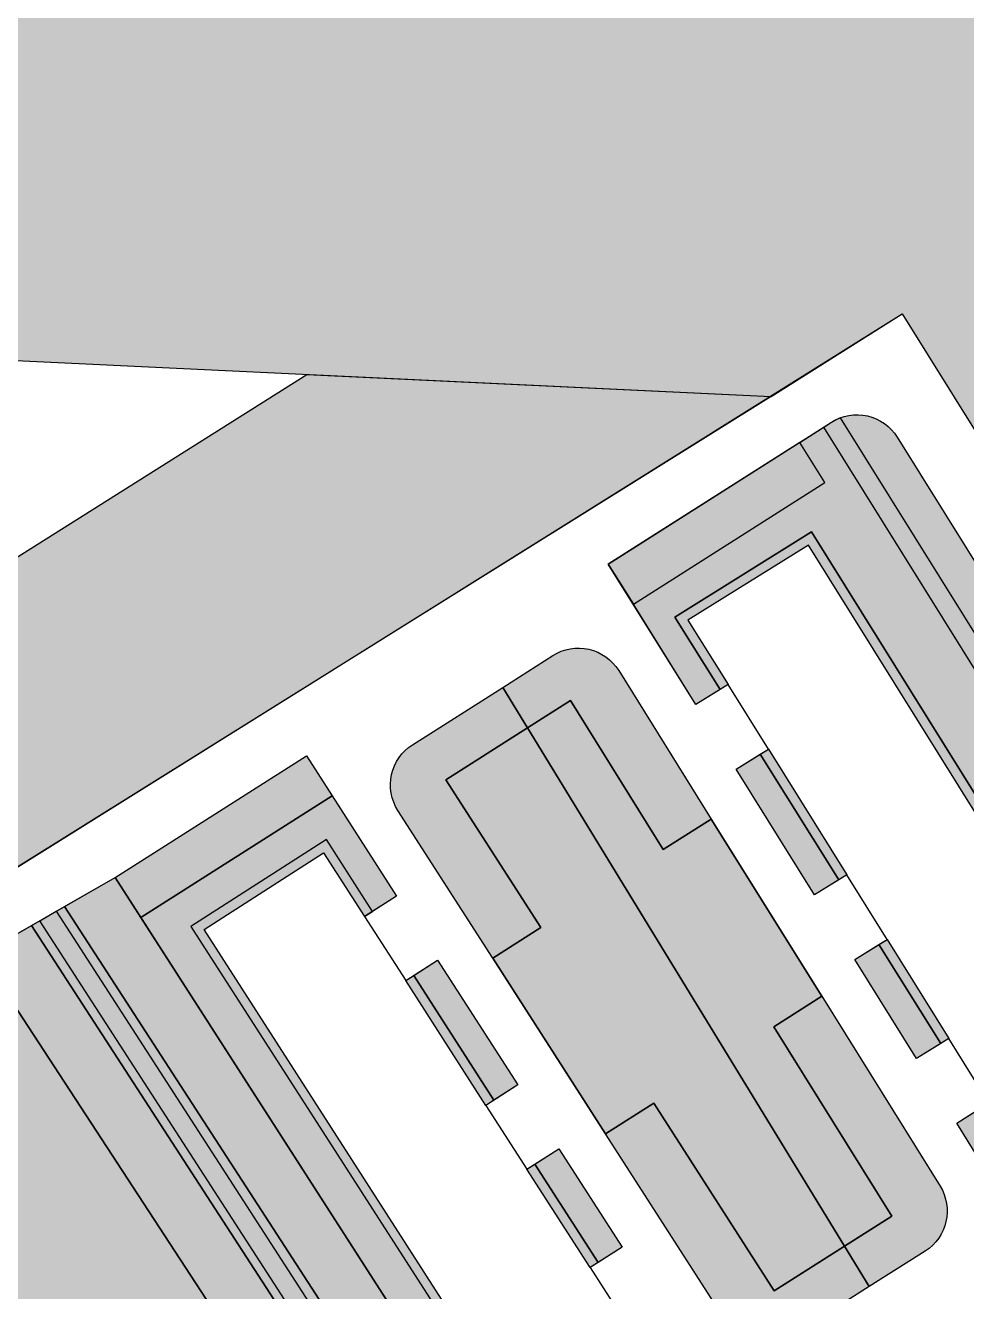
# Model space of a CAD drawing. Header units: millimetres. Extents: x 2240546 to 2245671, y 376439 to 383894.
# Drawn here: x 2244612.7 to 2244711.8, y 378765 to 378898.4 of the extents above; entities that cross this region are included whole.
import ezdxf

# ---------------------------------------------------------------- set-up
doc = ezdxf.new("R2010")
doc.units = ezdxf.units.MM
for name, color, linetype, true_color in [('благоустройство_внутридворовые_дороги', 7, 'Continuous', 0x000000), ('благоустройство_внутридворовые_площадки', 7, 'Continuous', 0x000000), ('благоустройство_внутриквартальные_дороги_парковки', 7, 'Continuous', 0x000000), ('благоустройство_зеленые насаждения', 7, 'Continuous', 0x000000), ('благоустройство_озеленение', 7, 'Continuous', 0x000000), ('благоустройство_отмостка', 7, 'Continuous', 0x000000), ('благоустройство_парковка', 7, 'Continuous', 0x000000), ('благоустройство_пешеходные_дороги', 7, 'Continuous', 0x000000), ('благоустройство_пешеходные_дорожки', 7, 'Continuous', 0x000000), ('благоустройство_спорт', 7, 'Continuous', 0x000000)]:
    doc.layers.add(name, color=color, linetype=linetype, true_color=true_color)
for name, color, linetype, transparency in [('благоустройство_штриховка_внутридомовые_площадки', 221, 'Continuous', 0.5), ('благоустройство_штриховка_зеленые насаждения', 90, 'Continuous', 0.5), ('благоустройство_штриховка_озеленение', 105, 'Continuous', 0.5), ('благоустройство_штриховка_отмостка', 160, 'Continuous', 0.5), ('благоустройство_штриховка_парковка', 252, 'Continuous', 0.5), ('благоустройство_штриховка_пешеходные_дорожки', 31, 'Continuous', 0.5), ('благоустройство_штриховка_спорт', 165, 'Continuous', 0.5)]:
    doc.layers.add(name, color=color, linetype=linetype, transparency=transparency)
doc.layers.add('штриховка_пешеходные_дороги', color=210, linetype='Continuous')
pattern_1 = [(0, (0, 0), (0, 0.6985000000000001), [0.508, -0.1905]), (90, (0, 0), (-0.6985000000000001, 4.277078946022132e-17), [0.508, -0.1905])]

msp = doc.modelspace()

# ---------------------------------------------------------------- hatches: boundary and pattern name
at = {"layer": 'благоустройство_штриховка_внутридомовые_площадки'}
h = msp.add_hatch(color=256, dxfattribs=at)
h.dxf.hatch_style = 1
h.paths.add_polyline_path([(2244676.714312505, 378837.4217851526), (2244696.868061932, 378850.2448163428), (2244694.223313345, 378854.488338078), (2244674.071061334, 378841.666259634)])
h = msp.add_hatch(color=256, dxfattribs=at)
h.dxf.hatch_style = 1
h.paths.add_polyline_path([(2244624.842086942, 378804.417545981), (2244622.140651449, 378808.6250000868), (2244642.294702482, 378821.4482231771), (2244644.995609141, 378817.2404325951)])
at = {"layer": 'благоустройство_штриховка_зеленые насаждения'}
h = msp.add_hatch(color=256, dxfattribs=at)
h.dxf.hatch_style = 1
h.paths.add_polyline_path([(2244616.81844693, 378805.5768488357), (2244622.140651449, 378808.6250000868), (2244664.823332235, 378742.1472252156), (2244659.901563473, 378739.0156990165)])
h.paths.add_polyline_path([(2244608.008712071, 378800.5313072321), (2244613.342282307, 378803.585967895), (2244656.526656969, 378736.8683799023), (2244651.60428082, 378733.7364672468)])
at = {"layer": 'благоустройство_штриховка_озеленение'}
h = msp.add_hatch(color=256, dxfattribs=at)
h.dxf.hatch_style = 1
edge = h.paths.add_edge_path()
edge.add_line((2244831.748720582, 378914.2351882138), (2244245.072200285, 378914.2351882138))
edge.add_line((2244245.072200285, 378914.2351882138), (2244247.04460946, 378856.3497328114))
edge.add_line((2244247.04460946, 378856.3497328114), (2244354.580693107, 378860.9510746284))
edge.add_line((2244354.580693107, 378860.9510746284), (2244442.493137933, 378865.5524164455))
edge.add_line((2244442.493137933, 378865.5524164455), (2244464.726884128, 378866.5992912101))
edge.add_line((2244464.726884128, 378866.5992912101), (2244492.69, 378867.9159330431))
edge.add_line((2244492.69, 378867.9159330431), (2244502.00681956, 378868.3546149997))
edge.add_line((2244502.00681956, 378868.3546149997), (2244597.968041418, 378872.8729440595))
edge.add_line((2244597.968041418, 378872.8729440595), (2244598.391636337, 378863.7469954845))
edge.add_line((2244598.391636337, 378863.7469954845), (2244691.218869235, 378859.3096340517))
edge.add_line((2244691.218869235, 378859.3096340517), (2244705.015101433, 378868.0162306002))
edge.add_line((2244705.015101433, 378868.0162306002), (2244713.223098782, 378854.8464286305))
edge.add_arc((2244717.466436207, 378857.4910623485), 5.000000000856929, 211.9329678563375, 298.651399315882)
edge.add_line((2244719.863832671, 378853.1032963786), (2244831.748720582, 378914.2351882138))
h = msp.add_hatch(color=256, dxfattribs=at)
h.dxf.hatch_style = 1
h.paths.add_polyline_path([(2244687.52764707, 378820.0579650036), (2244690.074212334, 378821.643841845), (2244698.331724818, 378808.3841121391), (2244695.785159554, 378806.7982352976)], flags=17)
h.paths.add_polyline_path([(2244700.021633461, 378799.9953998174), (2244702.568198725, 378801.5812766586), (2244709.071109116, 378791.1390479301), (2244706.524543852, 378789.5531710889)], flags=17)
edge = h.paths.add_edge_path()
edge.add_line((2244683.298642444, 378826.8488064788), (2244676.714312505, 378837.4217851526))
edge.add_line((2244676.714312505, 378837.4217851526), (2244696.868061932, 378850.2448163428))
edge.add_line((2244696.868061932, 378850.2448163428), (2244694.223313345, 378854.488338078))
edge.add_line((2244694.223313345, 378854.488338078), (2244697.55894512, 378856.6106682399))
edge.add_arc((2244700.243012377, 378852.3921634153), 4.999999999657048, 31.932967843301924, 122.46697900397271, ccw=False)
edge.add_line((2244704.486349802, 378855.0367971314), (2244740.9838803, 378796.4761971883))
edge.add_arc((2244736.740542874, 378793.8315634716), 5.000000000148814, -57.533020999249686, 31.932967843317783, ccw=False)
edge.add_line((2244739.424610131, 378789.6130586464), (2244720.093948196, 378777.3137253717))
edge.add_arc((2244717.409880939, 378781.5322301969), 5.000000000197256, 211.9126317607169, 302.4669790000341, ccw=False)
edge.add_line((2244713.165605117, 378778.8891027412), (2244710.753550237, 378782.7623267872))
edge.add_line((2244710.753550237, 378782.7623267872), (2244713.300115502, 378784.3482036286))
edge.add_line((2244713.300115502, 378784.3482036286), (2244716.16695089, 378779.7447031877))
edge.add_line((2244716.16695089, 378779.7447031877), (2244730.559799887, 378788.7078818156))
edge.add_line((2244730.559799887, 378788.7078818156), (2244695.475377792, 378845.0455949397))
edge.add_line((2244695.475377792, 378845.0455949397), (2244681.08255466, 378836.082445553))
edge.add_line((2244681.08255466, 378836.082445553), (2244685.845207708, 378828.4346833202))
edge.add_line((2244685.845207708, 378828.4346833202), (2244683.298642444, 378826.8488064788))
h = msp.add_hatch(color=256, dxfattribs=at)
h.dxf.hatch_style = 1
edge = h.paths.add_edge_path()
edge.add_line((2244624.842086942, 378804.4175459809), (2244644.99560914, 378817.240432595))
edge.add_line((2244644.99560914, 378817.240432595), (2244651.780591762, 378806.6699873407))
edge.add_line((2244651.780591762, 378806.6699873407), (2244649.255937811, 378805.0494558148))
edge.add_line((2244649.255937811, 378805.0494558148), (2244644.389192206, 378812.6314454599))
edge.add_line((2244644.389192206, 378812.6314454599), (2244630.120177675, 378803.4724128405))
edge.add_line((2244630.120177675, 378803.4724128405), (2244665.971229306, 378747.6194210614))
edge.add_line((2244665.971229306, 378747.6194210614), (2244680.240249858, 378756.7784443003))
edge.add_line((2244680.240249858, 378756.7784443003), (2244677.310788607, 378761.3423041522))
edge.add_line((2244677.310788607, 378761.3423041522), (2244679.835442558, 378762.9628356781))
edge.add_line((2244679.835442558, 378762.9628356781), (2244682.224727846, 378759.2405255782))
edge.add_arc((2244678.005249778, 378756.4978428334), 5.032524595909646, -56.321333796854105, 33.02407756582011, ccw=False)
edge.add_line((2244680.795958867, 378752.3099738542), (2244664.823332234, 378742.1472252169))
edge.add_line((2244664.823332234, 378742.1472252169), (2244624.842086942, 378804.4175459809))
h.paths.add_polyline_path([(2244653.577354853, 378798.3170432479), (2244656.102008804, 378799.9375747735), (2244664.548185503, 378786.7791256834), (2244662.023531551, 378785.1585941576)], flags=17)
h.paths.add_polyline_path([(2244666.33939525, 378778.4348332434), (2244668.864049201, 378780.0553647692), (2244675.514030693, 378769.695240179), (2244672.989376742, 378768.0747086531)], flags=17)
at = {"layer": 'благоустройство_штриховка_отмостка'}
h = msp.add_hatch(color=256, dxfattribs=at)
h.dxf.hatch_style = 1
h.paths.add_polyline_path([(2244685.845207708, 378828.4346833202), (2244681.08255466, 378836.082445553), (2244695.475377792, 378845.0455949397), (2244730.559799887, 378788.7078818156), (2244716.16695089, 378779.7447031877), (2244713.300115502, 378784.3482036286), (2244714.148967814, 378784.876827514), (2244716.487180085, 378781.1221844904), (2244729.182319123, 378789.0281104766), (2244695.155148727, 378843.6681144932), (2244682.460004493, 378835.7621968529), (2244686.694062796, 378828.9633089338)])
h.paths.add_polyline_path([(2244690.074212334, 378821.643841845), (2244690.923067422, 378822.1724674586), (2244699.180579906, 378808.9127377528), (2244698.331724818, 378808.3841121391)], flags=17)
h.paths.add_polyline_path([(2244702.568198725, 378801.5812766587), (2244703.417053745, 378802.1099023814), (2244709.919956414, 378791.6676686924), (2244709.071109116, 378791.1390479301)], flags=17)
h = msp.add_hatch(color=256, dxfattribs=at)
h.dxf.hatch_style = 1
h.paths.add_polyline_path([(2244652.735805893, 378797.7768675854), (2244653.577354853, 378798.3170432478), (2244662.023531551, 378785.1585941576), (2244661.181984894, 378784.6184199731)], flags=17)
h.paths.add_polyline_path([(2244665.497849768, 378777.8946598135), (2244666.33939525, 378778.4348332434), (2244672.989376742, 378768.0747086531), (2244672.147825967, 378767.5345318254)], flags=17)
h.paths.add_polyline_path([(2244649.255937811, 378805.0494558148), (2244644.389192206, 378812.6314454599), (2244630.120177675, 378803.4724128405), (2244665.971229306, 378747.6194210614), (2244680.240249858, 378756.7784443003), (2244677.310788607, 378761.3423041523), (2244676.469237483, 378760.8021271008), (2244678.858521158, 378757.0798190899), (2244666.27260395, 378749.001149095), (2244631.50190602, 378803.1710386042), (2244644.087817918, 378811.2497168731), (2244648.414387674, 378804.509279397)])
at = {"layer": 'благоустройство_штриховка_парковка'}
h = msp.add_hatch(color=256, dxfattribs=at)
h.dxf.hatch_style = 1
edge = h.paths.add_edge_path()
edge.add_line((2244662.962091487, 378828.6717925188), (2244668.236091862, 378832.0274297189))
edge.add_arc((2244670.92015912, 378827.8089248938), 5.000000000049926, 31.91263176127302, 122.46697900110831, ccw=False)
edge.add_line((2244675.164434941, 378830.4520523493), (2244684.91889073, 378814.7885622014))
edge.add_line((2244684.91889073, 378814.7885622014), (2244679.856447996, 378811.5675307347))
edge.add_line((2244679.856447996, 378811.5675307347), (2244670.076418664, 378827.2720863158))
edge.add_line((2244670.076418664, 378827.2720863158), (2244665.569629263, 378824.4045950201))
edge.add_line((2244665.569629263, 378824.4045950201), (2244662.962091487, 378828.6717925188))
edge = h.paths.add_edge_path()
edge.add_line((2244691.486753148, 378792.8918430163), (2244696.549195882, 378796.112874483))
edge.add_line((2244696.549195882, 378796.112874483), (2244708.998049929, 378776.1227789873))
edge.add_arc((2244704.753774107, 378773.4796515315), 4.999999999540711, -57.533021001603515, 31.912631766924676, ccw=False)
edge.add_line((2244707.437841364, 378769.2611467067), (2244701.553650558, 378765.5172695433))
edge.add_line((2244701.553650558, 378765.5172695433), (2244698.946112783, 378769.7844670413))
edge.add_line((2244698.946112783, 378769.7844670413), (2244703.910033651, 378772.9428129536))
edge.add_line((2244703.910033651, 378772.9428129536), (2244691.486753148, 378792.8918430163))
h = msp.add_hatch(color=256, dxfattribs=at)
h.dxf.hatch_style = 1
edge = h.paths.add_edge_path()
edge.add_line((2244662.962091487, 378828.6717925186), (2244665.569629263, 378824.4045950202))
edge.add_line((2244665.569629263, 378824.4045950202), (2244656.977300356, 378818.9376370247))
edge.add_line((2244656.977300356, 378818.9376370247), (2244666.970654993, 378803.3688118716))
edge.add_line((2244666.970654993, 378803.3688118716), (2244661.908408871, 378800.1479055017))
edge.add_line((2244661.908408871, 378800.1479055017), (2244651.925835611, 378815.6999341562))
edge.add_arc((2244656.133592669, 378818.4008192965), 4.999999999694745, 122.4669789973224, 212.6956907275655, ccw=False)
edge.add_line((2244653.449525412, 378822.6193241214), (2244662.962091487, 378828.6717925186))
edge = h.paths.add_edge_path()
edge.add_line((2244698.946112783, 378769.7844670414), (2244701.553650558, 378765.5172695432))
edge.add_line((2244701.553650558, 378765.5172695432), (2244693.389194549, 378760.3225500977))
edge.add_arc((2244690.705197905, 378764.5410998513), 5.000000000739734, 212.6956907251686, 302.46601992997154, ccw=False)
edge.add_line((2244686.497440847, 378761.8402147106), (2244673.792398169, 378781.633626941))
edge.add_line((2244673.792398169, 378781.633626941), (2244678.854644291, 378784.8545333109))
edge.add_line((2244678.854644291, 378784.8545333109), (2244691.548905586, 378765.0779175756))
edge.add_line((2244691.548905586, 378765.0779175756), (2244698.946112783, 378769.7844670414))
at = {"layer": 'благоустройство_штриховка_пешеходные_дорожки'}
h = msp.add_hatch(color=256, dxfattribs=at)
h.dxf.hatch_style = 1
h.paths.add_polyline_path([(2244613.342282307, 378803.585967895), (2244616.81844693, 378805.5768488357), (2244659.901563473, 378739.0156990164), (2244656.526656969, 378736.8683799023)])
at = {"layer": 'благоустройство_штриховка_спорт'}
h = msp.add_hatch(color=256, dxfattribs=at)
h.dxf.hatch_style = 1
edge = h.paths.add_edge_path()
edge.add_line((2244610.380355853, 378809.2187354052), (2244605.159970139, 378838.1942974459))
edge.add_line((2244605.159970139, 378838.1942974459), (2244642.32231986, 378861.6469025834))
edge.add_line((2244642.32231986, 378861.6469025834), (2244691.218580392, 378859.309453602))
edge.add_line((2244691.218580392, 378859.309453602), (2244611.900941377, 378809.757080735))
edge.add_arc((2244609.493803839, 378814.1395102828), 4.999999987011137, 280.21313743454107, 298.77867644047564, ccw=False)
h = msp.add_hatch(color=256, dxfattribs=at)
h.dxf.hatch_style = 1
h.paths.add_polyline_path([(2244665.569629263, 378824.4045950201), (2244670.076418664, 378827.2720863158), (2244679.856447996, 378811.5675307348), (2244684.91889073, 378814.7885622013), (2244696.549195882, 378796.112874483), (2244691.486753148, 378792.8918430163), (2244703.910033651, 378772.9428129536), (2244698.946112783, 378769.7844670413)])
h = msp.add_hatch(color=256, dxfattribs=at)
h.dxf.hatch_style = 1
h.paths.add_polyline_path([(2244656.977300356, 378818.9376370246), (2244665.569629263, 378824.4045950201), (2244698.946112783, 378769.7844670413), (2244691.548905586, 378765.0779175755), (2244678.854644291, 378784.8545333108), (2244673.792398169, 378781.633626941), (2244661.908408871, 378800.1479055016), (2244666.970654993, 378803.3688118715)])
h = msp.add_hatch(color=256, dxfattribs=at)
h.dxf.hatch_style = 1
edge = h.paths.add_edge_path()
edge.add_line((2244587.086188377, 378785.7268703752), (2244608.008712071, 378800.5313072321))
edge.add_line((2244608.008712071, 378800.5313072321), (2244651.60428082, 378733.7364672468))
edge.add_line((2244651.60428082, 378733.7364672468), (2244625.699877595, 378717.2545231932))
edge.add_arc((2244623.015810337, 378721.473028018), 4.999999999853487, 280.51354682924864, 302.46697900254054, ccw=False)
edge.add_line((2244623.928150327, 378716.5569690538), (2244623.437128813, 378716.4658435064))
edge.add_line((2244623.437128813, 378716.4658435064), (2244613.681820126, 378730.0594675893))
edge.add_line((2244613.681820126, 378730.0594675893), (2244622.560363096, 378736.4220853467))
edge.add_line((2244622.560363096, 378736.4220853467), (2244587.086188377, 378785.7268703752))
at = {"layer": 'штриховка_пешеходные_дороги'}
h = msp.add_hatch(dxfattribs=at)
h.set_pattern_fill('ANGLE', color=256, scale=0.1)
h.set_pattern_definition(pattern_1)
edge = h.paths.add_edge_path()
edge.add_line((2244696.754526178, 378856.0988483817), (2244697.55894512, 378856.6106682399))
edge.add_arc((2244700.243012373, 378852.3921634224), 4.99999999166586, 110.3960088153818, 122.4669790116397, ccw=False)
edge.add_line((2244698.500478596, 378857.0786947571), (2244740.180411625, 378790.2028856156))
edge.add_arc((2244736.740542853, 378793.8315634987), 5.000000034359389, 302.4669790542897, 313.46992684196357, ccw=False)
edge.add_line((2244739.424610133, 378789.6130586471), (2244738.54155385, 378789.0512049685))
edge.add_line((2244738.54155385, 378789.0512049685), (2244696.754526178, 378856.0988483817))
h = msp.add_hatch(dxfattribs=at)
h.set_pattern_fill('ANGLE', color=256, scale=0.1)
h.set_pattern_definition(pattern_1)
h.paths.add_polyline_path([(2244614.205693424, 378804.0804636751), (2244615.943670086, 378805.0758436376), (2244658.976721445, 378738.427258728), (2244657.289281976, 378737.3536079414)])

# ---------------------------------------------------------------- linework, layer by layer
at = {"layer": 'благоустройство_внутридворовые_дороги'}
for points in [[(2244611.900941366, 378809.7570807284), (2244705.015101433, 378868.0162306004), (2244713.223098782, 378854.8464286306, 0.3975361178994838), (2244719.863832671, 378853.1032963786), (2244831.748720582, 378914.2351882138)], [(2244608.008712071, 378800.5313072324), (2244622.14065145, 378808.6250000864), (2244642.294702483, 378821.4482231766), (2244651.780591762, 378806.6699873407), (2244648.414387674, 378804.509279397), (2244652.735805893, 378797.7768675854), (2244656.102008804, 378799.9375747736), (2244664.548185503, 378786.7791256834), (2244661.181984894, 378784.6184199731), (2244665.497849768, 378777.8946598135), (2244668.864049201, 378780.0553647692), (2244675.514030693, 378769.695240179), (2244672.147825967, 378767.5345318254), (2244676.469237483, 378760.8021271008), (2244679.835442558, 378762.9628356781), (2244682.224727846, 378759.2405255782, -0.4108712823812655), (2244680.795958867, 378752.3099738542), (2244625.699877595, 378717.2545231932, -0.09608397782426009), (2244623.928150327, 378716.5569690538), (2244604.806038786, 378713.008218483, -0.2773645358793247)]]:
    msp.add_lwpolyline(points, format="xyb", dxfattribs=at)
msp.add_lwpolyline([(2244704.486349802, 378855.0367971314), (2244740.9838803, 378796.4761971883, -0.4114863507197128), (2244739.424610131, 378789.6130586464), (2244720.093948196, 378777.3137253716, -0.4170502059029228), (2244713.165605117, 378778.8891027412), (2244710.753550237, 378782.7623267872), (2244714.148967814, 378784.876827514), (2244709.919956414, 378791.6676686924), (2244706.524543852, 378789.5531710889), (2244700.021633461, 378799.9953998174), (2244703.417053813, 378802.1099022724), (2244699.180579906, 378808.9127377528), (2244695.785159554, 378806.7982352977), (2244687.52764707, 378820.0579650036), (2244690.923067422, 378822.1724674586), (2244686.694062796, 378828.9633089338), (2244683.298642444, 378826.8488064788), (2244674.071061334, 378841.666259634), (2244697.558945119, 378856.6106682398, -0.4169460434324381)], format="xyb", close=True, dxfattribs=at)
at = {"layer": 'благоустройство_внутридворовые_площадки'}
for points in [[(2244676.714312505, 378837.4217851526), (2244696.868061932, 378850.2448163428), (2244694.223313345, 378854.488338078), (2244674.071061334, 378841.666259634)], [(2244624.842086942, 378804.417545981), (2244622.140651449, 378808.6250000868), (2244642.294702482, 378821.4482231771), (2244644.995609141, 378817.2404325951)]]:
    msp.add_lwpolyline(points, close=True, dxfattribs=at)
at = {"layer": 'благоустройство_внутриквартальные_дороги_парковки'}
msp.add_lwpolyline([(2244691.486753148, 378792.8918430163), (2244696.549195882, 378796.112874483), (2244684.91889073, 378814.7885622013), (2244679.856447996, 378811.5675307348), (2244670.076418664, 378827.2720863158), (2244656.977300356, 378818.9376370246), (2244666.970654993, 378803.3688118715), (2244661.908408871, 378800.1479055016), (2244673.792398169, 378781.633626941), (2244678.854644291, 378784.8545333108), (2244691.548905586, 378765.0779175755), (2244703.910033651, 378772.9428129536)], close=True, dxfattribs=at)
at = {"layer": 'благоустройство_зеленые насаждения'}
for points in [[(2244616.81844693, 378805.5768488357), (2244622.140651449, 378808.6250000868), (2244664.823332235, 378742.1472252156), (2244659.901563473, 378739.0156990165)], [(2244608.008712071, 378800.5313072321), (2244613.342282307, 378803.585967895), (2244656.526656969, 378736.8683799023), (2244651.60428082, 378733.7364672468)]]:
    msp.add_lwpolyline(points, close=True, dxfattribs=at)
at = {"layer": 'благоустройство_озеленение'}
for points in [[(2244831.748720582, 378914.2351882138), (2244245.072200285, 378914.2351882138), (2244247.04460946, 378856.3497328114), (2244354.580693107, 378860.9510746284), (2244442.493137933, 378865.5524164455), (2244464.726884128, 378866.5992912101), (2244492.69, 378867.9159330431), (2244502.00681956, 378868.3546149997), (2244597.968041418, 378872.8729440595), (2244598.391636337, 378863.7469954845), (2244691.218869235, 378859.3096340517), (2244705.015101433, 378868.0162306002), (2244713.223098782, 378854.8464286305, 0.3975361177895553), (2244719.863832671, 378853.1032963786)], [(2244683.298642444, 378826.8488064788), (2244676.714312505, 378837.4217851526), (2244696.868061932, 378850.2448163428), (2244694.223313345, 378854.488338078), (2244697.55894512, 378856.6106682399, -0.4169460434469078), (2244704.486349802, 378855.0367971314), (2244740.9838803, 378796.4761971883, -0.4114863507053563), (2244739.424610131, 378789.6130586464), (2244720.093948196, 378777.3137253717, -0.4170502058712692), (2244713.165605117, 378778.8891027412), (2244710.753550237, 378782.7623267872), (2244713.300115502, 378784.3482036286), (2244716.16695089, 378779.7447031877), (2244730.559799887, 378788.7078818156), (2244695.475377792, 378845.0455949397), (2244681.08255466, 378836.082445553), (2244685.845207708, 378828.4346833202)], [(2244624.842086942, 378804.4175459809), (2244644.99560914, 378817.240432595), (2244651.780591762, 378806.6699873407), (2244649.255937811, 378805.0494558148), (2244644.389192206, 378812.6314454599), (2244630.120177675, 378803.4724128405), (2244665.971229306, 378747.6194210614), (2244680.240249858, 378756.7784443003), (2244677.310788607, 378761.3423041522), (2244679.835442558, 378762.9628356781), (2244682.224727846, 378759.2405255782, -0.4108712823766107), (2244680.795958867, 378752.3099738542), (2244664.823332234, 378742.1472252169)]]:
    msp.add_lwpolyline(points, format="xyb", close=True, dxfattribs=at)
for points in [[(2244687.52764707, 378820.0579650036), (2244690.074212334, 378821.643841845), (2244698.331724818, 378808.3841121391), (2244695.785159554, 378806.7982352976)], [(2244700.021633461, 378799.9953998174), (2244702.568198725, 378801.5812766586), (2244709.071109116, 378791.1390479301), (2244706.524543852, 378789.5531710889)], [(2244653.577354853, 378798.3170432479), (2244656.102008804, 378799.9375747735), (2244664.548185503, 378786.7791256834), (2244662.023531551, 378785.1585941576)], [(2244666.33939525, 378778.4348332434), (2244668.864049201, 378780.0553647692), (2244675.514030693, 378769.695240179), (2244672.989376742, 378768.0747086531)]]:
    msp.add_lwpolyline(points, close=True, dxfattribs=at)
at = {"layer": 'благоустройство_отмостка'}
for points in [[(2244685.845207708, 378828.4346833202), (2244681.08255466, 378836.082445553), (2244695.475377792, 378845.0455949397), (2244730.559799887, 378788.7078818156), (2244716.16695089, 378779.7447031877), (2244713.300115502, 378784.3482036286), (2244714.148967814, 378784.876827514), (2244716.487180085, 378781.1221844904), (2244729.182319123, 378789.0281104766), (2244695.155148727, 378843.6681144932), (2244682.460004493, 378835.7621968529), (2244686.694062796, 378828.9633089338)], [(2244690.074212334, 378821.643841845), (2244690.923067422, 378822.1724674586), (2244699.180579906, 378808.9127377528), (2244698.331724818, 378808.3841121391)], [(2244649.255937811, 378805.0494558148), (2244644.389192206, 378812.6314454599), (2244630.120177675, 378803.4724128405), (2244665.971229306, 378747.6194210614), (2244680.240249858, 378756.7784443003), (2244677.310788607, 378761.3423041523), (2244676.469237483, 378760.8021271008), (2244678.858521158, 378757.0798190899), (2244666.27260395, 378749.001149095), (2244631.50190602, 378803.1710386042), (2244644.087817918, 378811.2497168731), (2244648.414387674, 378804.509279397)], [(2244702.568198725, 378801.5812766587), (2244703.417053745, 378802.1099023814), (2244709.919956414, 378791.6676686924), (2244709.071109116, 378791.1390479301)], [(2244652.735805893, 378797.7768675854), (2244653.577354853, 378798.3170432478), (2244662.023531551, 378785.1585941576), (2244661.181984894, 378784.6184199731)], [(2244665.497849768, 378777.8946598135), (2244666.33939525, 378778.4348332434), (2244672.989376742, 378768.0747086531), (2244672.147825967, 378767.5345318254)]]:
    msp.add_lwpolyline(points, close=True, dxfattribs=at)
at = {"layer": 'благоустройство_парковка'}
for points in [[(2244662.962091487, 378828.6717925188), (2244668.236091862, 378832.0274297189, -0.4170502058739233), (2244675.164434941, 378830.4520523493), (2244684.91889073, 378814.7885622014), (2244679.856447996, 378811.5675307347), (2244670.076418664, 378827.2720863158), (2244665.569629263, 378824.4045950201)], [(2244662.962091487, 378828.6717925186), (2244665.569629263, 378824.4045950202), (2244656.977300356, 378818.9376370247), (2244666.970654993, 378803.3688118716), (2244661.908408871, 378800.1479055017), (2244651.925835611, 378815.6999341562, -0.4153832094124074), (2244653.449525412, 378822.6193241214)], [(2244691.486753148, 378792.8918430163), (2244696.549195882, 378796.112874483), (2244708.998049929, 378776.1227789873, -0.4113825972926791), (2244707.437841364, 378769.2611467067), (2244701.553650558, 378765.5172695433), (2244698.946112783, 378769.7844670413), (2244703.910033651, 378772.9428129536)], [(2244698.946112783, 378769.7844670414), (2244701.553650558, 378765.5172695432), (2244693.389194549, 378760.3225500977, -0.4130399832700778), (2244686.497440847, 378761.8402147106), (2244673.792398169, 378781.633626941), (2244678.854644291, 378784.8545333109), (2244691.548905586, 378765.0779175756)]]:
    msp.add_lwpolyline(points, format="xyb", close=True, dxfattribs=at)
at = {"layer": 'благоустройство_пешеходные_дороги'}
msp.add_lwpolyline([(2244696.754526178, 378856.0988483817), (2244697.55894512, 378856.6106682399, -0.05271830075252863), (2244698.500478596, 378857.0786947571), (2244740.180411625, 378790.2028856156, -0.04804633631811484), (2244739.424610133, 378789.6130586471), (2244738.54155385, 378789.0512049685)], format="xyb", close=True, dxfattribs=at)
msp.add_lwpolyline([(2244614.205693424, 378804.0804636751), (2244615.943670086, 378805.0758436376), (2244658.976721445, 378738.427258728), (2244657.289281976, 378737.3536079414)], close=True, dxfattribs=at)
at = {"layer": 'благоустройство_пешеходные_дорожки'}
msp.add_lwpolyline([(2244613.342282307, 378803.585967895), (2244616.81844693, 378805.5768488357), (2244659.901563473, 378739.0156990164), (2244656.526656969, 378736.8683799023)], close=True, dxfattribs=at)
at = {"layer": 'благоустройство_спорт'}
for points in [[(2244610.380355853, 378809.2187354052), (2244605.159970139, 378838.1942974459), (2244642.32231986, 378861.6469025834), (2244691.218580392, 378859.309453602), (2244611.900941377, 378809.757080735, -0.08118510797752629)], [(2244587.086188377, 378785.7268703752), (2244608.008712071, 378800.5313072321), (2244651.60428082, 378733.7364672468), (2244625.699877595, 378717.2545231932, -0.0960839778367036), (2244623.928150327, 378716.5569690538), (2244623.437128813, 378716.4658435064), (2244613.681820126, 378730.0594675893), (2244622.560363096, 378736.4220853467)]]:
    msp.add_lwpolyline(points, format="xyb", close=True, dxfattribs=at)
for points in [[(2244665.569629263, 378824.4045950201), (2244670.076418664, 378827.2720863158), (2244679.856447996, 378811.5675307348), (2244684.91889073, 378814.7885622013), (2244696.549195882, 378796.112874483), (2244691.486753148, 378792.8918430163), (2244703.910033651, 378772.9428129536), (2244698.946112783, 378769.7844670413)], [(2244656.977300356, 378818.9376370246), (2244665.569629263, 378824.4045950201), (2244698.946112783, 378769.7844670413), (2244691.548905586, 378765.0779175755), (2244678.854644291, 378784.8545333108), (2244673.792398169, 378781.633626941), (2244661.908408871, 378800.1479055016), (2244666.970654993, 378803.3688118715)]]:
    msp.add_lwpolyline(points, close=True, dxfattribs=at)

doc.saveas('drawing.dxf')
